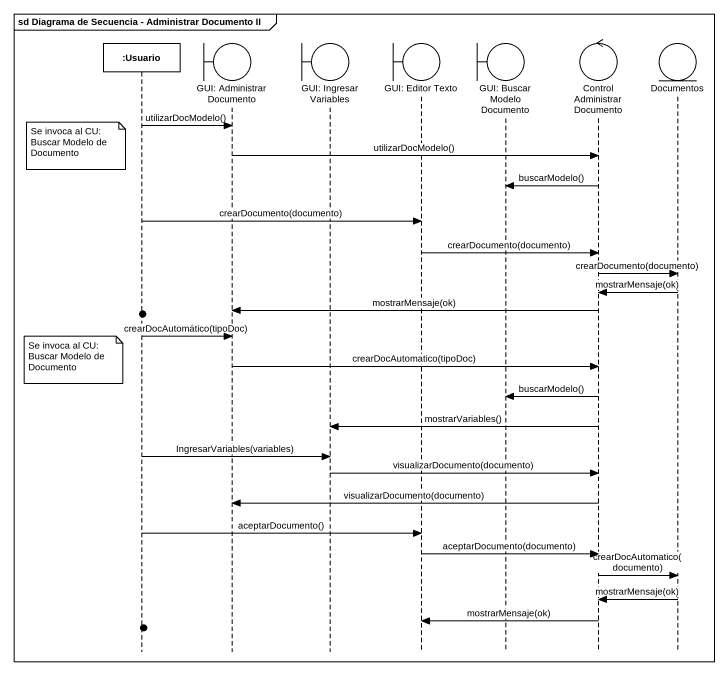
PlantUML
@startuml
mainframe sd Diagrama de Secuencia - Administrar Documento II
hide footbox
participant ":Usuario" as Usuario
boundary "GUI: Administrar Documento" as GUI_Administrar_Documento
boundary "GUI: Ingresar Variables" as GUI_Ingresar_Variables
boundary "GUI: Editor Texto" as GUI_Editor_Texto
boundary "GUI: Buscar Modelo Documento" as GUI_Buscar_Modelo_Documento
control "Control Administrar Documento" as Control_Administrar
entity Documentos

Usuario -> GUI_Administrar_Documento : utilizarDocModelo()
note left of Usuario : Se invoca al CU: Buscar Modelo de Documento
GUI_Administrar_Documento -> Control_Administrar : utilizarDocModelo()
Control_Administrar -> GUI_Buscar_Modelo_Documento : buscarModelo()
Usuario -> GUI_Editor_Texto : crearDocumento(documento)
GUI_Editor_Texto -> Control_Administrar : crearDocumento(documento)
Control_Administrar -> Documentos : crearDocumento(documento)
Documentos -> Control_Administrar : mostrarMensaje(ok)
Control_Administrar -> GUI_Administrar_Documento : mostrarMensaje(ok)
Usuario -> GUI_Administrar_Documento : crearDocAutomático(tipoDoc)
note left of Usuario : Se invoca al CU: Buscar Modelo de Documento
GUI_Administrar_Documento -> Control_Administrar : crearDocAutomatico(tipoDoc)
Control_Administrar -> GUI_Buscar_Modelo_Documento : buscarModelo()
Control_Administrar -> GUI_Ingresar_Variables : mostrarVariables()
Usuario -> GUI_Ingresar_Variables : IngresarVariables(variables)
GUI_Ingresar_Variables -> Control_Administrar : visualizarDocumento(documento)
Control_Administrar -> GUI_Administrar_Documento : visualizarDocumento(documento)
Usuario -> GUI_Editor_Texto : aceptarDocumento()
GUI_Editor_Texto -> Control_Administrar : aceptarDocumento(documento)
Control_Administrar -> Documentos : crearDocAutomatico(documento)
Documentos -> Control_Administrar : mostrarMensaje(ok)
Control_Administrar -> GUI_Editor_Texto : mostrarMensaje(ok)
@enduml
